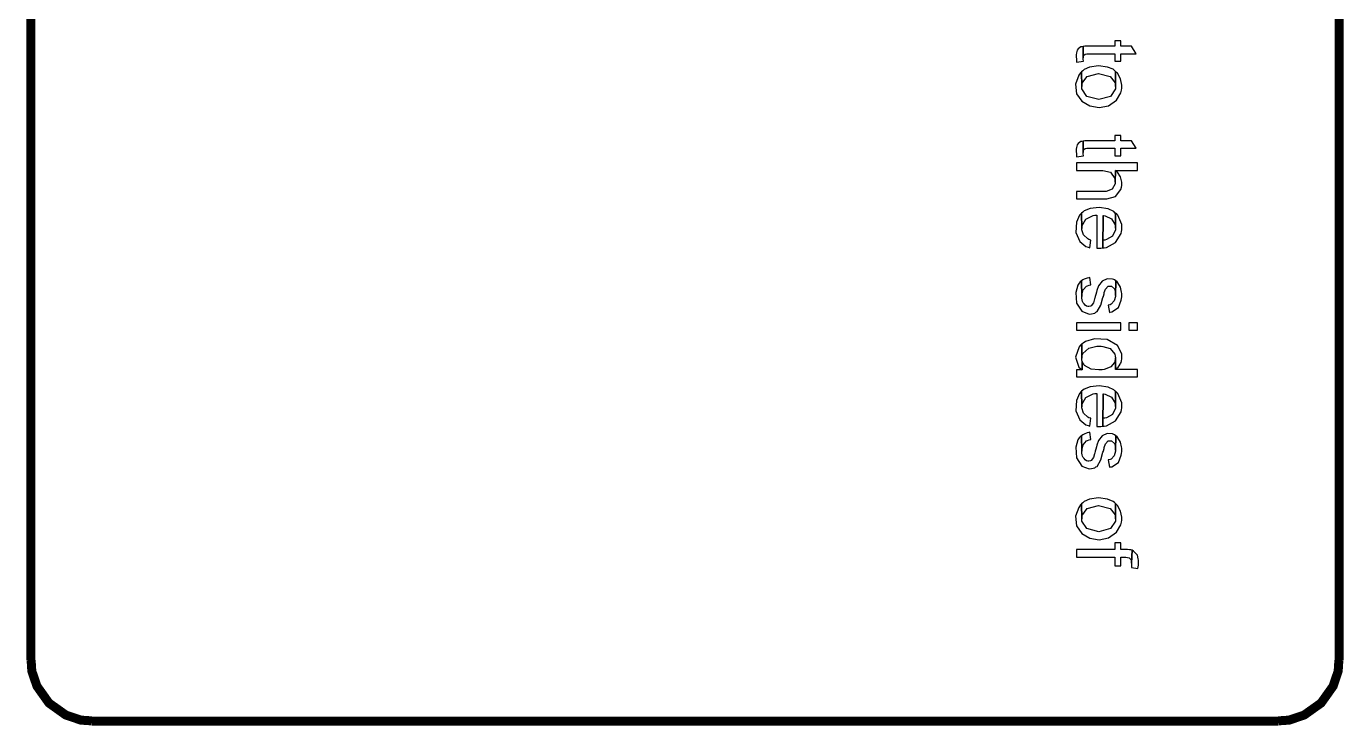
# Model space of a CAD drawing. Extents: x 1 to 22.3, y 1.3 to 32.
# Drawn here: x 15.073 to 18.485, y 1.306 to 3.117 of the extents above; entities that cross this region are included whole.
import ezdxf

# ---------------------------------------------------------------- set-up
doc = ezdxf.new("R2010")
doc.units = 0
doc.layers.get('0').update_dxf_attribs({"linetype": 'CONTINUOUS'})

msp = doc.modelspace()

# ---------------------------------------------------------------- linework, layer by layer
at = {"color": 0, "const_width": 0.02333}
for points in [[(15.0842, 1.47526), (15.0842, 7.24442)], [(18.4733, 7.24442), (18.4733, 1.47526)], [(15.085, 1.47526), (15.0858, 1.46029), (15.0868, 1.4471), (15.1, 1.40831), (15.1311, 1.36464), (15.1747, 1.3336), (15.2136, 1.32048), (15.2267, 1.31944), (15.2417, 1.31858)], [(18.3158, 1.31858), (18.3308, 1.31944), (18.344, 1.32048), (18.3828, 1.3336), (18.4265, 1.36464), (18.4576, 1.40831), (18.4707, 1.4471), (18.4717, 1.46029), (18.4725, 1.47526)], [(18.3158, 1.31776), (15.2417, 1.31776)]]:
    msp.add_lwpolyline(points, dxfattribs=at)
at = {"color": 0}
for points in [[(17.9475, 3.04611), (17.9358, 3.06526), (17.9075, 3.06526), (17.9075, 3.07943), (17.8925, 3.07943), (17.8925, 3.06526), (17.8142, 3.06526), (17.81, 3.06446), (17.81, 3.03526), (17.81, 3.03857), (17.8117, 3.04194), (17.8117, 3.04275), (17.815, 3.04525), (17.8158, 3.04525), (17.82, 3.04611), (17.8925, 3.04611), (17.8925, 3.02692), (17.9075, 3.02692), (17.9075, 3.04611)], [(17.8108, 3.02692), (17.81, 3.03196), (17.81, 3.06446), (17.8067, 3.06358), (17.8042, 3.06358), (17.7975, 3.0586), (17.795, 3.05528), (17.7942, 3.05192), (17.7925, 3.04861), (17.7917, 3.04363), (17.7917, 3.03694), (17.7925, 3.03276), (17.7925, 3.0286), (17.7933, 3.02442)], [(17.8942, 3.00028), (17.8917, 3.00276), (17.8879, 3.00592), (17.8733, 3.01167), (17.85, 3.01476), (17.8269, 3.01167), (17.8126, 3.00537), (17.8092, 3.00196), (17.8058, 2.99946), (17.8067, 2.9611), (17.8067, 2.96278), (17.8068, 2.96897), (17.8206, 2.98714), (17.8501, 2.99511), (17.8799, 2.98753), (17.8933, 2.97086), (17.8933, 2.96528), (17.8942, 2.9611)], [(17.91, 2.9611), (17.91, 2.96192), (17.91, 2.96496), (17.9065, 2.98107), (17.8989, 2.99561), (17.8967, 2.99778), (17.8942, 3.00028), (17.8942, 2.9611), (17.8943, 2.95481), (17.8807, 2.9356), (17.8504, 2.92714), (17.8201, 2.93565), (17.8065, 2.95481), (17.8067, 2.9611), (17.8058, 2.9994), (17.8033, 2.9969), (17.7989, 2.9904), (17.7907, 2.96729), (17.7929, 2.94239), (17.8064, 2.92324), (17.8272, 2.91097), (17.8517, 2.90662), (17.8761, 2.91129), (17.8965, 2.92606), (17.9076, 2.94515), (17.9092, 2.95193), (17.91, 2.95692)], [(17.9475, 2.80111), (17.9358, 2.82026), (17.9075, 2.82026), (17.9075, 2.83442), (17.8925, 2.83442), (17.8925, 2.82026), (17.8142, 2.82026), (17.81, 2.81944), (17.81, 2.79025), (17.81, 2.79363), (17.8117, 2.79693), (17.8117, 2.79775), (17.815, 2.80024), (17.8158, 2.80024), (17.82, 2.80111), (17.8925, 2.80111), (17.8925, 2.78196), (17.9075, 2.78196), (17.9075, 2.80111)], [(17.8108, 2.78196), (17.81, 2.78694), (17.81, 2.81944), (17.8067, 2.81858), (17.8042, 2.81858), (17.7975, 2.81358), (17.795, 2.81028), (17.7942, 2.80692), (17.7925, 2.8036), (17.7917, 2.79861), (17.7917, 2.79194), (17.7925, 2.78776), (17.7925, 2.78358), (17.7933, 2.7794)], [(17.9508, 2.7436), (17.9508, 2.76361), (17.7933, 2.76361), (17.7933, 2.7436), (17.8558, 2.7436), (17.8608, 2.74382), (17.8806, 2.73904), (17.8924, 2.72314), (17.8933, 2.71778), (17.8933, 2.7136), (17.8942, 2.7436)], [(17.91, 2.70942), (17.91, 2.71029), (17.9101, 2.71306), (17.9068, 2.72694), (17.8994, 2.73921), (17.8975, 2.7411), (17.8942, 2.7436), (17.8933, 2.7136), (17.8935, 2.70921), (17.8857, 2.6951), (17.8699, 2.68956), (17.8658, 2.68946), (17.7933, 2.68946), (17.7933, 2.67025), (17.8658, 2.67025), (17.8715, 2.67025), (17.8943, 2.676), (17.9081, 2.69413), (17.9092, 2.70025), (17.91, 2.70524)], [(17.83, 2.56358), (17.825, 2.56526), (17.8224, 2.56679), (17.8114, 2.57676), (17.8064, 2.59033), (17.8067, 2.59358), (17.8058, 2.63357), (17.805, 2.63276), (17.8007, 2.62825), (17.7926, 2.60992), (17.7914, 2.58339), (17.8015, 2.55968), (17.8174, 2.54688), (17.8233, 2.54525), (17.8275, 2.54363)], [(17.8942, 2.63357), (17.8933, 2.63357), (17.8897, 2.63715), (17.8751, 2.64421), (17.8519, 2.64811), (17.8283, 2.6454), (17.8132, 2.63938), (17.8092, 2.63612), (17.8058, 2.63357), (17.8067, 2.59358), (17.8067, 2.59446), (17.8065, 2.59924), (17.8169, 2.61774), (17.8364, 2.62744), (17.8408, 2.62776), (17.8458, 2.62776), (17.8458, 2.54275), (17.8558, 2.54275), (17.8608, 2.54363), (17.8617, 2.62696), (17.8625, 2.62696), (17.8668, 2.62646), (17.8838, 2.61849), (17.8935, 2.60292), (17.8942, 2.59858), (17.8942, 2.59446)], [(17.91, 2.59446), (17.91, 2.59526), (17.91, 2.60406), (17.8996, 2.62788), (17.8975, 2.63026), (17.8942, 2.63357), (17.8942, 2.59446), (17.8939, 2.58979), (17.8864, 2.57351), (17.871, 2.56461), (17.8667, 2.56358), (17.8617, 2.56358), (17.8617, 2.62696), (17.8608, 2.54363), (17.865, 2.54363), (17.8706, 2.54443), (17.8943, 2.55757), (17.9086, 2.58046), (17.9092, 2.5861), (17.91, 2.59028)], [(17.895, 2.45774), (17.8917, 2.46029), (17.89, 2.4611), (17.886, 2.46257), (17.8726, 2.46343), (17.8594, 2.45747), (17.8501, 2.44521), (17.8457, 2.43289), (17.845, 2.4286), (17.8433, 2.42275), (17.8417, 2.41775), (17.84, 2.41276), (17.8397, 2.41097), (17.8372, 2.40115), (17.8311, 2.3935), (17.8292, 2.39274), (17.825, 2.39193), (17.8225, 2.39193), (17.8192, 2.39274), (17.815, 2.39524), (17.8125, 2.3986), (17.81, 2.4011), (17.8083, 2.4044), (17.8067, 2.41276), (17.8067, 2.41775), (17.8058, 2.45774), (17.8025, 2.45524), (17.8, 2.45193), (17.7964, 2.44694), (17.7911, 2.42774), (17.7932, 2.4005), (17.8067, 2.37918), (17.8257, 2.37201), (17.8317, 2.37278), (17.84, 2.3744), (17.8433, 2.37696), (17.8463, 2.37836), (17.8558, 2.39529), (17.8615, 2.41504), (17.8625, 2.41775), (17.8625, 2.41863), (17.8642, 2.42443), (17.8647, 2.42757), (17.8683, 2.43668), (17.8753, 2.44428), (17.8838, 2.4445), (17.891, 2.43728), (17.8925, 2.4344), (17.8933, 2.43028), (17.8942, 2.42524), (17.8942, 2.42025)], [(17.83, 2.44775), (17.8275, 2.4669), (17.825, 2.4661), (17.8208, 2.46528), (17.8125, 2.46192), (17.8092, 2.46029), (17.8058, 2.45779), (17.8067, 2.41775), (17.8067, 2.41863), (17.8065, 2.42122), (17.8101, 2.4344), (17.8192, 2.44433), (17.8217, 2.44526), (17.8258, 2.44694)], [(17.91, 2.42193), (17.91, 2.42524), (17.9097, 2.42865), (17.9068, 2.4414), (17.9004, 2.45264), (17.8983, 2.45524), (17.895, 2.45774), (17.8942, 2.42025), (17.894, 2.41764), (17.8908, 2.40582), (17.8826, 2.39714), (17.88, 2.39611), (17.875, 2.39524), (17.8783, 2.37608), (17.88, 2.37696), (17.8847, 2.37756), (17.9013, 2.38878), (17.9089, 2.40761), (17.9092, 2.41194), (17.91, 2.41694)], [(17.7933, 2.33024), (17.9075, 2.33024), (17.9075, 2.34944), (17.7933, 2.34944), (17.7933, 2.33024)], [(17.9283, 2.33024), (17.9508, 2.33024), (17.9508, 2.34944), (17.9283, 2.34944), (17.9283, 2.33024)], [(17.8075, 2.2494), (17.8067, 2.25358), (17.8067, 2.29443), (17.8033, 2.29107), (17.7996, 2.28674), (17.7907, 2.25993), (17.7993, 2.2341), (17.8042, 2.23025), (17.8075, 2.22775)], [(17.91, 2.26025), (17.91, 2.26112), (17.91, 2.26856), (17.8989, 2.29069), (17.8722, 2.30599), (17.8396, 2.30783), (17.8163, 2.30126), (17.81, 2.29693), (17.8067, 2.29443), (17.8067, 2.25776), (17.8067, 2.26193), (17.8075, 2.26525), (17.8092, 2.26981), (17.8247, 2.28386), (17.8456, 2.28868), (17.85, 2.28857), (17.8567, 2.28857), (17.8608, 2.28819), (17.8803, 2.28239), (17.8926, 2.26764), (17.8933, 2.26275), (17.8942, 2.25857), (17.8942, 2.22862), (17.8975, 2.23193), (17.9008, 2.23443), (17.9033, 2.23774), (17.9058, 2.24192), (17.9067, 2.2436), (17.9083, 2.2469), (17.9092, 2.25108), (17.91, 2.25608)], [(17.9508, 2.20942), (17.9508, 2.22862), (17.8942, 2.22862), (17.8942, 2.25857), (17.8933, 2.25444), (17.8925, 2.25028), (17.8915, 2.24685), (17.8818, 2.23514), (17.8675, 2.22917), (17.8642, 2.22862), (17.8592, 2.22775), (17.8542, 2.22775), (17.851, 2.22743), (17.8308, 2.22933), (17.8136, 2.23861), (17.8117, 2.24192), (17.8092, 2.24528), (17.8075, 2.24946), (17.8075, 2.22775), (17.7933, 2.22775), (17.7933, 2.20942)], [(17.8942, 2.17193), (17.8933, 2.17193), (17.8897, 2.17551), (17.8751, 2.18257), (17.8519, 2.18647), (17.8283, 2.18375), (17.8132, 2.17774), (17.8092, 2.17443), (17.8058, 2.17193), (17.8067, 2.13194), (17.8067, 2.13276), (17.8065, 2.13753), (17.8169, 2.15603), (17.8364, 2.16575), (17.8408, 2.16607), (17.8458, 2.16607), (17.8458, 2.08111), (17.8558, 2.08111), (17.8608, 2.08192), (17.8617, 2.16525), (17.8625, 2.16525), (17.8668, 2.16476), (17.8838, 2.15679), (17.8935, 2.14128), (17.8942, 2.13693), (17.8942, 2.13276)], [(17.83, 2.10194), (17.825, 2.10362), (17.8224, 2.10508), (17.8114, 2.11513), (17.8064, 2.12869), (17.8067, 2.13194), (17.8058, 2.17193), (17.805, 2.17111), (17.8007, 2.16656), (17.7926, 2.14828), (17.7914, 2.12169), (17.8015, 2.09799), (17.8174, 2.08524), (17.8233, 2.08361), (17.8275, 2.08192)], [(17.91, 2.13276), (17.91, 2.13357), (17.91, 2.14236), (17.8996, 2.16624), (17.8975, 2.16863), (17.8942, 2.17193), (17.8942, 2.13276), (17.8939, 2.1281), (17.8864, 2.11182), (17.871, 2.10297), (17.8667, 2.10194), (17.8617, 2.10194), (17.8617, 2.16525), (17.8608, 2.08192), (17.865, 2.08192), (17.8706, 2.08274), (17.8943, 2.09586), (17.9086, 2.11882), (17.9092, 2.12446), (17.91, 2.12858)], [(17.895, 2.05692), (17.8917, 2.0594), (17.89, 2.06028), (17.886, 2.06174), (17.8726, 2.06261), (17.8594, 2.05664), (17.8501, 2.04438), (17.8457, 2.03207), (17.845, 2.02778), (17.8433, 2.02192), (17.8417, 2.01693), (17.84, 2.01193), (17.8397, 2.01014), (17.8372, 2.00032), (17.8311, 1.99268), (17.8292, 1.99192), (17.825, 1.9911), (17.8225, 1.9911), (17.8192, 1.99192), (17.815, 1.99442), (17.8125, 1.99778), (17.81, 2.00028), (17.8083, 2.00358), (17.8075, 2.00776), (17.8067, 2.01193), (17.8067, 2.01693), (17.8058, 2.05692), (17.8025, 2.05442), (17.8, 2.05111), (17.7964, 2.04611), (17.7911, 2.02686), (17.7932, 1.99963), (17.8067, 1.97835), (17.8257, 1.97119), (17.8317, 1.97194), (17.84, 1.97358), (17.8433, 1.97607), (17.8463, 1.97749), (17.8558, 1.99447), (17.8615, 2.01421), (17.8625, 2.01693), (17.8625, 2.01774), (17.8642, 2.0236), (17.8647, 2.02675), (17.8683, 2.03586), (17.8753, 2.04346), (17.8838, 2.04368), (17.891, 2.03646), (17.8925, 2.03358), (17.8933, 2.0294), (17.8942, 2.02442), (17.8942, 2.01942)], [(17.83, 2.04693), (17.8275, 2.06608), (17.825, 2.06526), (17.8208, 2.06446), (17.8125, 2.06108), (17.8092, 2.0594), (17.8058, 2.05692), (17.8067, 2.01693), (17.8067, 2.01774), (17.8065, 2.02035), (17.8101, 2.03358), (17.8192, 2.04351), (17.8217, 2.04443), (17.8258, 2.04611)], [(17.91, 2.02111), (17.91, 2.02442), (17.9097, 2.02783), (17.9068, 2.04058), (17.9004, 2.05181), (17.8983, 2.05442), (17.895, 2.05692), (17.8942, 2.01942), (17.894, 2.01682), (17.8908, 2.00499), (17.8826, 1.99631), (17.88, 1.99528), (17.875, 1.99442), (17.8783, 1.97526), (17.88, 1.97607), (17.8847, 1.97667), (17.9013, 1.9879), (17.9089, 2.00678), (17.9092, 2.01112), (17.91, 2.01611)], [(17.91, 1.8419), (17.91, 1.84278), (17.91, 1.84581), (17.9065, 1.86193), (17.8989, 1.87642), (17.8967, 1.87858), (17.8942, 1.88108), (17.8942, 1.8419), (17.8943, 1.83561), (17.8807, 1.81646), (17.8504, 1.80794), (17.8201, 1.81646), (17.8065, 1.83561), (17.8067, 1.8419), (17.8058, 1.88026), (17.8033, 1.87776), (17.7989, 1.87125), (17.7907, 1.84814), (17.7929, 1.82319), (17.8064, 1.80404), (17.8272, 1.79178), (17.8517, 1.78743), (17.8761, 1.7921), (17.8965, 1.80686), (17.9076, 1.82596), (17.9092, 1.83274), (17.91, 1.83778)], [(17.8942, 1.88108), (17.8917, 1.88357), (17.8879, 1.88672), (17.8733, 1.89253), (17.85, 1.89561), (17.8269, 1.89247), (17.8126, 1.88618), (17.8092, 1.88276), (17.8058, 1.88026), (17.8067, 1.8419), (17.8067, 1.84358), (17.8068, 1.84978), (17.8204, 1.868), (17.8501, 1.87592), (17.8799, 1.86837), (17.8933, 1.85167), (17.8933, 1.84608), (17.8942, 1.8419)], [(17.9367, 1.76025), (17.9333, 1.76113), (17.93, 1.76113), (17.925, 1.76193), (17.9075, 1.76193), (17.9075, 1.7794), (17.8925, 1.7794), (17.8925, 1.76193), (17.7933, 1.76193), (17.7933, 1.74278), (17.8925, 1.74278), (17.8925, 1.72026), (17.9075, 1.72026), (17.9075, 1.74278), (17.9183, 1.74278), (17.9203, 1.74278), (17.9294, 1.74089), (17.935, 1.73421), (17.935, 1.73193), (17.9358, 1.72694)], [(17.9533, 1.73025), (17.9533, 1.73443), (17.9526, 1.73779), (17.9506, 1.74789), (17.9435, 1.75569), (17.9408, 1.75776), (17.9367, 1.76025), (17.9358, 1.72694), (17.9358, 1.72444), (17.935, 1.71946), (17.935, 1.71528), (17.9517, 1.71278), (17.9525, 1.71778), (17.9533, 1.72194), (17.9533, 1.72607)]]:
    msp.add_lwpolyline(points, close=True, dxfattribs=at)

doc.saveas('drawing.dxf')
